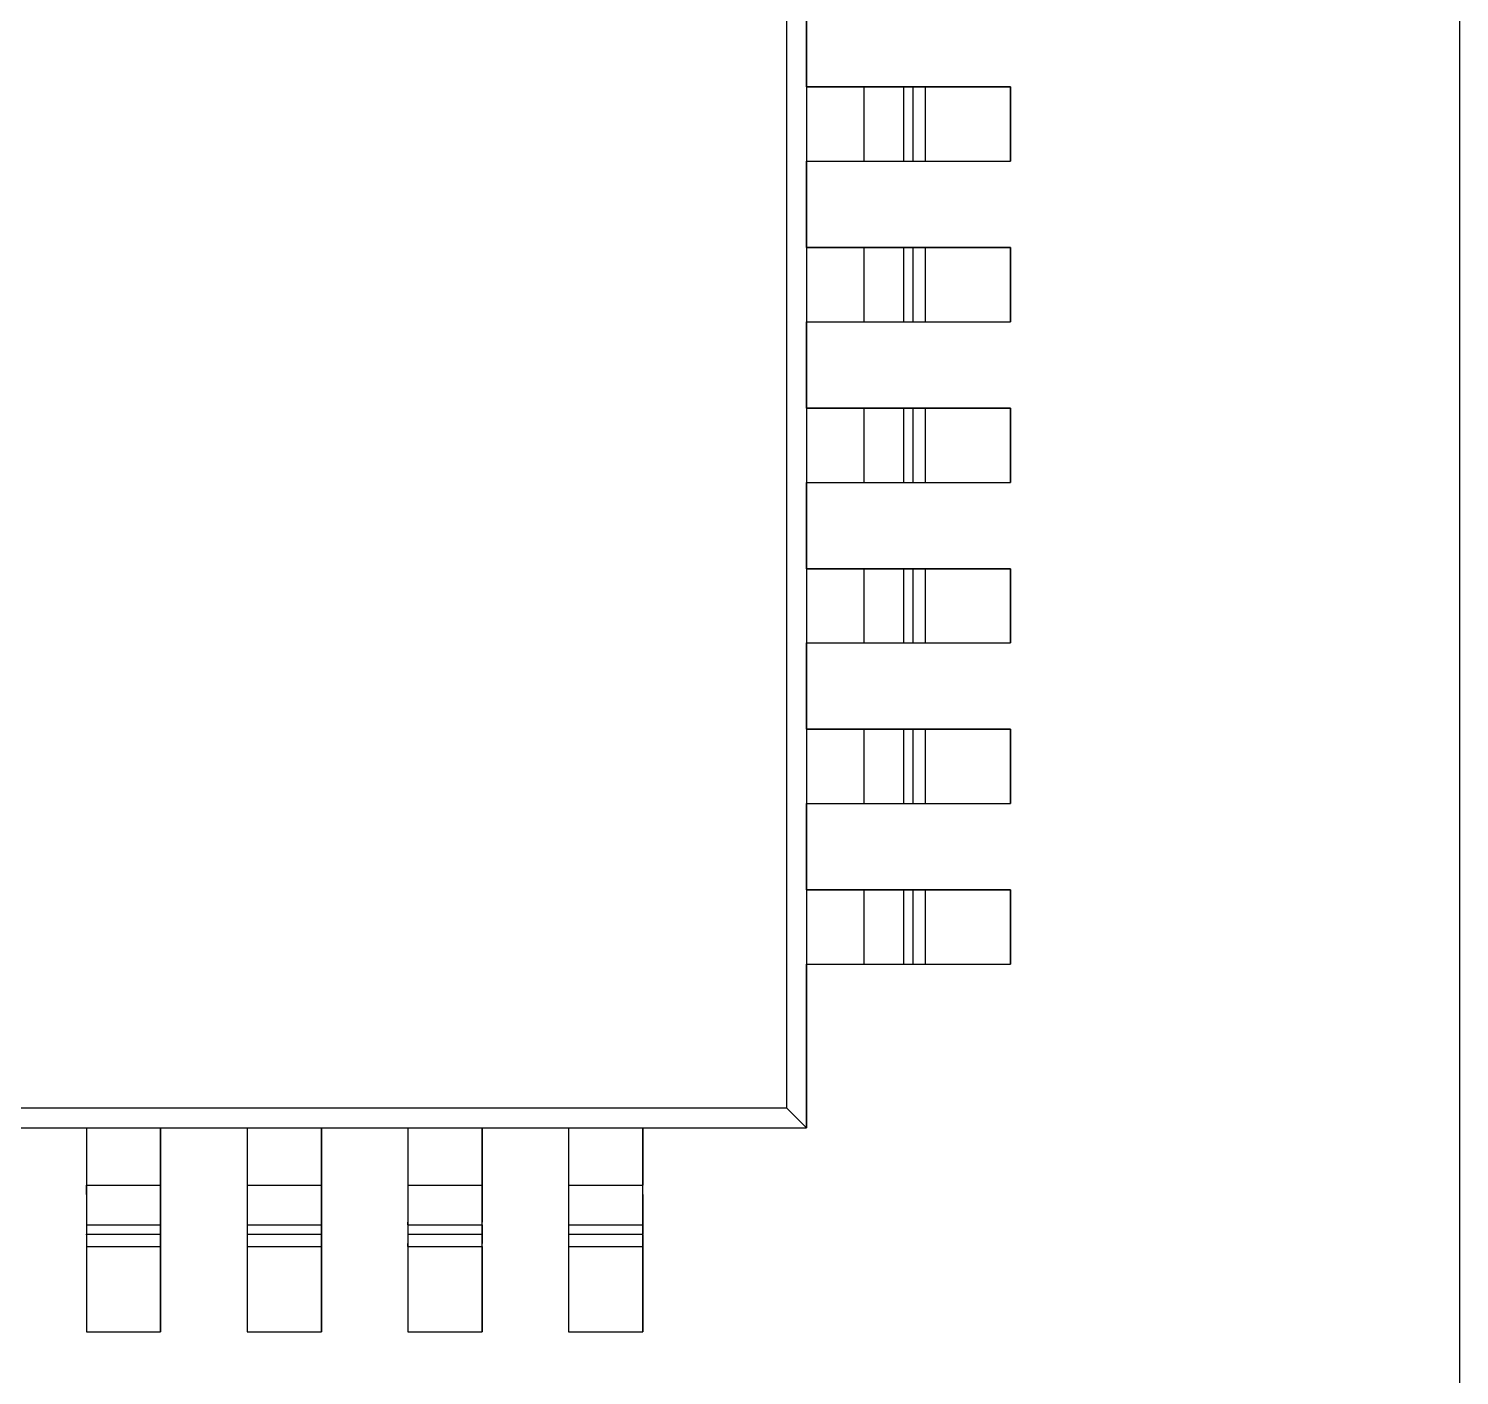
# Model space of a CAD drawing. Header units: inches. Extents: x 5 to 415, y -593 to 71.
# Drawn here: x 145.76 to 160, y -463.62 to -450.2 of the extents above; entities that cross this region are included whole.
import ezdxf

# ---------------------------------------------------------------- set-up
doc = ezdxf.new("R2010")
doc.units = ezdxf.units.IN
doc.header["$MEASUREMENT"] = 0

msp = doc.modelspace()

# ---------------------------------------------------------------- linework, layer by layer
at = {"color": 18, "true_color": 0x000000}
for p, q in [((160, -422), (160, -496)), ((153.5, -441.15), (153.5, -461.15)), ((153.3, -441.35), (153.3, -460.95)), ((153.5, -450.78), (153.5, -449.92)), ((155.532, -450.78), (153.5, -450.78)), ((153.5, -450.78), (153.5, -451.52)), ((153.5, -450.78), (154.07, -450.78)), ((154.07, -450.78), (154.164, -450.78)), ((154.07, -450.78), (154.07, -451.52)), ((154.164, -450.78), (154.252, -450.78)), ((154.252, -450.78), (154.33, -450.78)), ((154.33, -450.78), (154.394, -450.78)), ((154.394, -450.78), (154.44, -450.78)), ((154.44, -450.78), (154.466, -450.78)), ((154.466, -450.78), (154.558, -450.78)), ((154.466, -450.78), (154.466, -451.52)), ((154.558, -450.78), (154.566, -450.78)), ((154.558, -450.78), (154.558, -451.52)), ((154.566, -450.78), (154.58, -450.78)), ((154.58, -450.78), (154.598, -450.78)), ((154.598, -450.78), (154.622, -450.78)), ((154.622, -450.78), (154.65, -450.78)), ((154.65, -450.78), (154.68, -450.78)), ((154.68, -450.78), (155.532, -450.78)), ((154.68, -450.78), (154.68, -451.52)), ((155.532, -451.52), (155.532, -450.78)), ((155.532, -450.78), (155.532, -451.52)), ((153.5, -452.38), (153.5, -451.52)), ((153.5, -451.52), (155.532, -451.52)), ((153.5, -451.52), (154.07, -451.52)), ((154.07, -451.52), (154.164, -451.52)), ((154.164, -451.52), (154.252, -451.52)), ((154.252, -451.52), (154.33, -451.52)), ((154.33, -451.52), (154.394, -451.52)), ((154.394, -451.52), (154.44, -451.52)), ((154.44, -451.52), (154.466, -451.52)), ((154.466, -451.52), (154.558, -451.52)), ((154.558, -451.52), (154.566, -451.52)), ((154.566, -451.52), (154.58, -451.52)), ((154.58, -451.52), (154.598, -451.52)), ((154.598, -451.52), (154.622, -451.52)), ((154.622, -451.52), (154.65, -451.52)), ((154.65, -451.52), (154.68, -451.52)), ((154.68, -451.52), (155.532, -451.52)), ((155.532, -452.38), (153.5, -452.38)), ((153.5, -452.38), (153.5, -453.12)), ((153.5, -452.38), (154.07, -452.38)), ((154.07, -452.38), (154.164, -452.38)), ((154.07, -452.38), (154.07, -453.12)), ((154.164, -452.38), (154.252, -452.38)), ((154.252, -452.38), (154.33, -452.38)), ((154.33, -452.38), (154.394, -452.38)), ((154.394, -452.38), (154.44, -452.38)), ((154.44, -452.38), (154.466, -452.38)), ((154.466, -452.38), (154.558, -452.38)), ((154.466, -452.38), (154.466, -453.12)), ((154.558, -452.38), (154.566, -452.38)), ((154.558, -452.38), (154.558, -453.12)), ((154.566, -452.38), (154.58, -452.38)), ((154.58, -452.38), (154.598, -452.38)), ((154.598, -452.38), (154.622, -452.38)), ((154.622, -452.38), (154.65, -452.38)), ((154.65, -452.38), (154.68, -452.38)), ((154.68, -452.38), (155.532, -452.38)), ((154.68, -452.38), (154.68, -453.12)), ((155.532, -453.12), (155.532, -452.38)), ((155.532, -452.38), (155.532, -453.12)), ((153.5, -453.98), (153.5, -453.12)), ((153.5, -453.12), (155.532, -453.12)), ((153.5, -453.12), (154.07, -453.12)), ((154.07, -453.12), (154.164, -453.12)), ((154.164, -453.12), (154.252, -453.12)), ((154.252, -453.12), (154.33, -453.12)), ((154.33, -453.12), (154.394, -453.12)), ((154.394, -453.12), (154.44, -453.12)), ((154.44, -453.12), (154.466, -453.12)), ((154.466, -453.12), (154.558, -453.12)), ((154.558, -453.12), (154.566, -453.12)), ((154.566, -453.12), (154.58, -453.12)), ((154.58, -453.12), (154.598, -453.12)), ((154.598, -453.12), (154.622, -453.12)), ((154.622, -453.12), (154.65, -453.12)), ((154.65, -453.12), (154.68, -453.12)), ((154.68, -453.12), (155.532, -453.12)), ((155.532, -453.98), (153.5, -453.98)), ((153.5, -453.98), (153.5, -454.72)), ((153.5, -453.98), (154.07, -453.98)), ((154.07, -453.98), (154.164, -453.98)), ((154.07, -453.98), (154.07, -454.72)), ((154.164, -453.98), (154.252, -453.98)), ((154.252, -453.98), (154.33, -453.98)), ((154.33, -453.98), (154.394, -453.98)), ((154.394, -453.98), (154.44, -453.98)), ((154.44, -453.98), (154.466, -453.98)), ((154.466, -453.98), (154.558, -453.98)), ((154.466, -453.98), (154.466, -454.72)), ((154.558, -453.98), (154.566, -453.98)), ((154.558, -453.98), (154.558, -454.72)), ((154.566, -453.98), (154.58, -453.98)), ((154.58, -453.98), (154.598, -453.98)), ((154.598, -453.98), (154.622, -453.98)), ((154.622, -453.98), (154.65, -453.98)), ((154.65, -453.98), (154.68, -453.98)), ((154.68, -453.98), (155.532, -453.98)), ((154.68, -453.98), (154.68, -454.72)), ((155.532, -454.72), (155.532, -453.98)), ((155.532, -453.98), (155.532, -454.72)), ((153.5, -455.58), (153.5, -454.72)), ((153.5, -454.72), (155.532, -454.72)), ((153.5, -454.72), (154.07, -454.72)), ((154.07, -454.72), (154.164, -454.72)), ((154.164, -454.72), (154.252, -454.72)), ((154.252, -454.72), (154.33, -454.72)), ((154.33, -454.72), (154.394, -454.72)), ((154.394, -454.72), (154.44, -454.72)), ((154.44, -454.72), (154.466, -454.72)), ((154.466, -454.72), (154.558, -454.72)), ((154.558, -454.72), (154.566, -454.72)), ((154.566, -454.72), (154.58, -454.72)), ((154.58, -454.72), (154.598, -454.72)), ((154.598, -454.72), (154.622, -454.72)), ((154.622, -454.72), (154.65, -454.72)), ((154.65, -454.72), (154.68, -454.72)), ((154.68, -454.72), (155.532, -454.72)), ((155.532, -455.58), (153.5, -455.58)), ((153.5, -455.58), (153.5, -456.32)), ((153.5, -455.58), (154.07, -455.58)), ((154.07, -455.58), (154.164, -455.58)), ((154.07, -455.58), (154.07, -456.32)), ((154.164, -455.58), (154.252, -455.58)), ((154.252, -455.58), (154.33, -455.58)), ((154.33, -455.58), (154.394, -455.58)), ((154.394, -455.58), (154.44, -455.58)), ((154.44, -455.58), (154.466, -455.58)), ((154.466, -455.58), (154.558, -455.58)), ((154.466, -455.58), (154.466, -456.32)), ((154.558, -455.58), (154.566, -455.58)), ((154.558, -455.58), (154.558, -456.32)), ((154.566, -455.58), (154.58, -455.58)), ((154.58, -455.58), (154.598, -455.58)), ((154.598, -455.58), (154.622, -455.58)), ((154.622, -455.58), (154.65, -455.58)), ((154.65, -455.58), (154.68, -455.58)), ((154.68, -455.58), (155.532, -455.58)), ((154.68, -455.58), (154.68, -456.32)), ((155.532, -456.32), (155.532, -455.58)), ((155.532, -455.58), (155.532, -456.32)), ((153.5, -457.18), (153.5, -456.32)), ((153.5, -456.32), (155.532, -456.32)), ((153.5, -456.32), (154.07, -456.32)), ((154.07, -456.32), (154.164, -456.32)), ((154.164, -456.32), (154.252, -456.32)), ((154.252, -456.32), (154.33, -456.32)), ((154.33, -456.32), (154.394, -456.32)), ((154.394, -456.32), (154.44, -456.32)), ((154.44, -456.32), (154.466, -456.32)), ((154.466, -456.32), (154.558, -456.32)), ((154.558, -456.32), (154.566, -456.32)), ((154.566, -456.32), (154.58, -456.32)), ((154.58, -456.32), (154.598, -456.32)), ((154.598, -456.32), (154.622, -456.32)), ((154.622, -456.32), (154.65, -456.32)), ((154.65, -456.32), (154.68, -456.32)), ((154.68, -456.32), (155.532, -456.32)), ((155.532, -457.18), (153.5, -457.18)), ((153.5, -457.18), (153.5, -457.92)), ((153.5, -457.18), (154.07, -457.18)), ((154.07, -457.18), (154.164, -457.18)), ((154.07, -457.18), (154.07, -457.92)), ((154.164, -457.18), (154.252, -457.18)), ((154.252, -457.18), (154.33, -457.18)), ((154.33, -457.18), (154.394, -457.18)), ((154.394, -457.18), (154.44, -457.18)), ((154.44, -457.18), (154.466, -457.18)), ((154.466, -457.18), (154.558, -457.18)), ((154.466, -457.18), (154.466, -457.92)), ((154.558, -457.18), (154.566, -457.18)), ((154.558, -457.18), (154.558, -457.92)), ((154.566, -457.18), (154.58, -457.18)), ((154.58, -457.18), (154.598, -457.18)), ((154.598, -457.18), (154.622, -457.18)), ((154.622, -457.18), (154.65, -457.18)), ((154.65, -457.18), (154.68, -457.18)), ((154.68, -457.18), (155.532, -457.18)), ((154.68, -457.18), (154.68, -457.92)), ((155.532, -457.92), (155.532, -457.18)), ((155.532, -457.18), (155.532, -457.92)), ((153.5, -458.78), (153.5, -457.92)), ((153.5, -457.92), (155.532, -457.92)), ((153.5, -457.92), (154.07, -457.92)), ((154.07, -457.92), (154.164, -457.92)), ((154.164, -457.92), (154.252, -457.92)), ((154.252, -457.92), (154.33, -457.92)), ((154.33, -457.92), (154.394, -457.92)), ((154.394, -457.92), (154.44, -457.92)), ((154.44, -457.92), (154.466, -457.92)), ((154.466, -457.92), (154.558, -457.92)), ((154.558, -457.92), (154.566, -457.92)), ((154.566, -457.92), (154.58, -457.92)), ((154.58, -457.92), (154.598, -457.92)), ((154.598, -457.92), (154.622, -457.92)), ((154.622, -457.92), (154.65, -457.92)), ((154.65, -457.92), (154.68, -457.92)), ((154.68, -457.92), (155.532, -457.92)), ((155.532, -458.78), (153.5, -458.78)), ((153.5, -458.78), (153.5, -459.52)), ((153.5, -458.78), (154.07, -458.78)), ((154.07, -458.78), (154.164, -458.78)), ((154.07, -458.78), (154.07, -459.52)), ((154.164, -458.78), (154.252, -458.78)), ((154.252, -458.78), (154.33, -458.78)), ((154.33, -458.78), (154.394, -458.78)), ((154.394, -458.78), (154.44, -458.78)), ((154.44, -458.78), (154.466, -458.78)), ((154.466, -458.78), (154.558, -458.78)), ((154.466, -458.78), (154.466, -459.52)), ((154.558, -458.78), (154.566, -458.78)), ((154.558, -458.78), (154.558, -459.52)), ((154.566, -458.78), (154.58, -458.78)), ((154.58, -458.78), (154.598, -458.78)), ((154.598, -458.78), (154.622, -458.78)), ((154.622, -458.78), (154.65, -458.78)), ((154.65, -458.78), (154.68, -458.78)), ((154.68, -458.78), (155.532, -458.78)), ((154.68, -458.78), (154.68, -459.52)), ((155.532, -459.52), (155.532, -458.78)), ((155.532, -458.78), (155.532, -459.52)), ((153.5, -461.15), (153.5, -459.52)), ((153.5, -459.52), (155.532, -459.52)), ((153.5, -459.52), (154.07, -459.52)), ((154.07, -459.52), (154.164, -459.52)), ((154.164, -459.52), (154.252, -459.52)), ((154.252, -459.52), (154.33, -459.52)), ((154.33, -459.52), (154.394, -459.52)), ((154.394, -459.52), (154.44, -459.52)), ((154.44, -459.52), (154.466, -459.52)), ((154.466, -459.52), (154.558, -459.52)), ((154.558, -459.52), (154.566, -459.52)), ((154.566, -459.52), (154.58, -459.52)), ((154.58, -459.52), (154.598, -459.52)), ((154.598, -459.52), (154.622, -459.52)), ((154.622, -459.52), (154.65, -459.52)), ((154.65, -459.52), (154.68, -459.52)), ((154.68, -459.52), (155.532, -459.52)), ((133.7, -460.95), (153.3, -460.95)), ((153.3, -460.95), (153.5, -461.15)), ((133.5, -461.15), (153.5, -461.15)), ((145.47, -461.15), (146.33, -461.15)), ((146.33, -461.15), (146.33, -463.182)), ((146.33, -461.15), (147.07, -461.15)), ((146.33, -461.15), (146.33, -461.72)), ((147.07, -463.182), (147.07, -461.15)), ((147.07, -461.15), (147.93, -461.15)), ((147.07, -461.15), (147.07, -461.72)), ((147.93, -461.15), (147.93, -463.182)), ((147.93, -461.15), (148.67, -461.15)), ((147.93, -461.15), (147.93, -461.72)), ((148.67, -463.182), (148.67, -461.15)), ((148.67, -461.15), (149.53, -461.15)), ((148.67, -461.15), (148.67, -461.72)), ((149.53, -461.15), (149.53, -463.182)), ((149.53, -461.15), (150.27, -461.15)), ((149.53, -461.15), (149.53, -461.72)), ((150.27, -463.182), (150.27, -461.15)), ((150.27, -461.15), (151.13, -461.15)), ((150.27, -461.15), (150.27, -461.72)), ((151.13, -461.15), (151.13, -463.182)), ((151.13, -461.15), (151.87, -461.15)), ((151.13, -461.15), (151.13, -461.72)), ((151.87, -463.182), (151.87, -461.15)), ((151.87, -461.15), (153.5, -461.15)), ((151.87, -461.15), (151.87, -461.72)), ((146.33, -461.814), (146.33, -461.72)), ((146.33, -461.72), (147.07, -461.72)), ((147.07, -461.72), (147.07, -461.814)), ((147.93, -461.72), (147.93, -461.814)), ((147.93, -461.72), (148.67, -461.72)), ((148.67, -461.72), (148.67, -461.814)), ((149.53, -461.72), (149.53, -461.814)), ((149.53, -461.72), (150.27, -461.72)), ((150.27, -461.72), (150.27, -461.814)), ((151.13, -461.72), (151.13, -461.814)), ((151.13, -461.72), (151.87, -461.72)), ((151.87, -461.814), (151.87, -461.72)), ((146.33, -461.814), (146.33, -461.902)), ((146.33, -461.902), (146.33, -461.98)), ((147.07, -461.814), (147.07, -461.902)), ((147.07, -461.902), (147.07, -461.98)), ((147.93, -461.814), (147.93, -461.902)), ((147.93, -461.902), (147.93, -461.98)), ((148.67, -461.814), (148.67, -461.902)), ((148.67, -461.902), (148.67, -461.98)), ((149.53, -461.814), (149.53, -461.902)), ((149.53, -461.902), (149.53, -461.98)), ((150.27, -461.814), (150.27, -461.902)), ((150.27, -461.902), (150.27, -461.98)), ((151.13, -461.814), (151.13, -461.902)), ((151.13, -461.902), (151.13, -461.98)), ((151.87, -461.814), (151.87, -461.902)), ((151.87, -461.902), (151.87, -461.98)), ((146.33, -461.98), (146.33, -462.044)), ((146.33, -462.044), (146.33, -462.09)), ((146.33, -462.09), (146.33, -462.116)), ((147.07, -461.98), (147.07, -462.044)), ((147.07, -462.044), (147.07, -462.09)), ((147.07, -462.09), (147.07, -462.116)), ((147.93, -461.98), (147.93, -462.044)), ((147.93, -462.044), (147.93, -462.09)), ((147.93, -462.09), (147.93, -462.116)), ((148.67, -461.98), (148.67, -462.044)), ((148.67, -462.044), (148.67, -462.09)), ((148.67, -462.09), (148.67, -462.116)), ((149.53, -461.98), (149.53, -462.044)), ((149.53, -462.044), (149.53, -462.09)), ((149.53, -462.116), (149.53, -462.09)), ((150.27, -461.98), (150.27, -462.044)), ((150.27, -462.044), (150.27, -462.09)), ((150.27, -462.116), (150.27, -462.09)), ((151.13, -461.98), (151.13, -462.044)), ((151.13, -462.044), (151.13, -462.09)), ((151.13, -462.09), (151.13, -462.116)), ((151.87, -461.98), (151.87, -462.044)), ((151.87, -462.044), (151.87, -462.09)), ((151.87, -462.09), (151.87, -462.116)), ((146.33, -462.116), (146.33, -462.208)), ((146.33, -462.116), (147.07, -462.116)), ((146.33, -462.216), (146.33, -462.208)), ((146.33, -462.208), (147.07, -462.208)), ((146.33, -462.216), (146.33, -462.23)), ((146.33, -462.23), (146.33, -462.25)), ((147.07, -462.116), (147.07, -462.208)), ((147.07, -462.208), (147.07, -462.216)), ((147.07, -462.216), (147.07, -462.23)), ((147.07, -462.23), (147.07, -462.25)), ((147.93, -462.116), (147.93, -462.208)), ((147.93, -462.116), (148.67, -462.116)), ((147.93, -462.208), (147.93, -462.216)), ((147.93, -462.208), (148.67, -462.208)), ((147.93, -462.216), (147.93, -462.23)), ((147.93, -462.23), (147.93, -462.25)), ((148.67, -462.116), (148.67, -462.208)), ((148.67, -462.208), (148.67, -462.216)), ((148.67, -462.216), (148.67, -462.23)), ((148.67, -462.23), (148.67, -462.25)), ((149.53, -462.116), (149.53, -462.208)), ((149.53, -462.116), (150.27, -462.116)), ((149.53, -462.208), (149.53, -462.216)), ((149.53, -462.208), (150.27, -462.208)), ((149.53, -462.216), (149.53, -462.23)), ((149.53, -462.23), (149.53, -462.25)), ((150.27, -462.116), (150.27, -462.208)), ((150.27, -462.208), (150.27, -462.216)), ((150.27, -462.216), (150.27, -462.23)), ((150.27, -462.23), (150.27, -462.25)), ((151.13, -462.116), (151.13, -462.208)), ((151.13, -462.116), (151.87, -462.116)), ((151.13, -462.208), (151.13, -462.216)), ((151.13, -462.208), (151.87, -462.208)), ((151.13, -462.216), (151.13, -462.23)), ((151.13, -462.23), (151.13, -462.25)), ((151.87, -462.116), (151.87, -462.208)), ((151.87, -462.216), (151.87, -462.208)), ((151.87, -462.216), (151.87, -462.23)), ((151.87, -462.23), (151.87, -462.25)), ((146.33, -462.25), (146.33, -462.272)), ((146.33, -462.272), (146.33, -462.3)), ((146.33, -462.3), (146.33, -462.33)), ((146.33, -462.33), (146.33, -463.182)), ((146.33, -462.33), (147.07, -462.33)), ((147.07, -462.25), (147.07, -462.272)), ((147.07, -462.272), (147.07, -462.3)), ((147.07, -462.3), (147.07, -462.33)), ((147.07, -462.33), (147.07, -463.182)), ((147.93, -462.25), (147.93, -462.272)), ((147.93, -462.272), (147.93, -462.3)), ((147.93, -462.3), (147.93, -462.33)), ((147.93, -462.33), (147.93, -463.182)), ((147.93, -462.33), (148.67, -462.33)), ((148.67, -462.25), (148.67, -462.272)), ((148.67, -462.272), (148.67, -462.3)), ((148.67, -462.3), (148.67, -462.33)), ((148.67, -462.33), (148.67, -463.182)), ((149.53, -462.25), (149.53, -462.272)), ((149.53, -462.272), (149.53, -462.3)), ((149.53, -462.33), (149.53, -462.3)), ((149.53, -462.33), (149.53, -463.182)), ((149.53, -462.33), (150.27, -462.33)), ((150.27, -462.25), (150.27, -462.272)), ((150.27, -462.272), (150.27, -462.3)), ((150.27, -462.33), (150.27, -462.3)), ((150.27, -462.33), (150.27, -463.182)), ((151.13, -462.25), (151.13, -462.272)), ((151.13, -462.272), (151.13, -462.3)), ((151.13, -462.3), (151.13, -462.33)), ((151.13, -462.33), (151.13, -463.182)), ((151.13, -462.33), (151.87, -462.33)), ((151.87, -462.25), (151.87, -462.272)), ((151.87, -462.272), (151.87, -462.3)), ((151.87, -462.3), (151.87, -462.33)), ((151.87, -462.33), (151.87, -463.182)), ((146.33, -463.182), (147.07, -463.182)), ((146.33, -463.182), (147.07, -463.182)), ((147.93, -463.182), (148.67, -463.182)), ((147.93, -463.182), (148.67, -463.182)), ((149.53, -463.182), (150.27, -463.182)), ((149.53, -463.182), (150.27, -463.182)), ((151.13, -463.182), (151.87, -463.182)), ((151.13, -463.182), (151.87, -463.182))]:
    msp.add_line(p, q, dxfattribs=at)
at = {"color": 7, "true_color": 0xffffff}
for p, q in [((153.5, -441.15), (153.5, -461.15)), ((153.3, -441.35), (153.3, -460.95)), ((153.5, -450.78), (153.5, -449.92)), ((155.532, -450.78), (153.5, -450.78)), ((153.5, -450.78), (153.5, -451.52)), ((153.5, -450.78), (154.07, -450.78)), ((154.07, -450.78), (154.164, -450.78)), ((154.07, -450.78), (154.07, -451.52)), ((154.164, -450.78), (154.252, -450.78)), ((154.252, -450.78), (154.33, -450.78)), ((154.33, -450.78), (154.394, -450.78)), ((154.394, -450.78), (154.44, -450.78)), ((154.44, -450.78), (154.466, -450.78)), ((154.466, -450.78), (154.558, -450.78)), ((154.466, -450.78), (154.466, -451.52)), ((154.558, -450.78), (154.566, -450.78)), ((154.558, -450.78), (154.558, -451.52)), ((154.566, -450.78), (154.58, -450.78)), ((154.58, -450.78), (154.598, -450.78)), ((154.598, -450.78), (154.622, -450.78)), ((154.622, -450.78), (154.65, -450.78)), ((154.65, -450.78), (154.68, -450.78)), ((154.68, -450.78), (155.532, -450.78)), ((154.68, -450.78), (154.68, -451.52)), ((155.532, -451.52), (155.532, -450.78)), ((155.532, -450.78), (155.532, -451.52)), ((153.5, -452.38), (153.5, -451.52)), ((153.5, -451.52), (155.532, -451.52)), ((153.5, -451.52), (154.07, -451.52)), ((154.07, -451.52), (154.164, -451.52)), ((154.164, -451.52), (154.252, -451.52)), ((154.252, -451.52), (154.33, -451.52)), ((154.33, -451.52), (154.394, -451.52)), ((154.394, -451.52), (154.44, -451.52)), ((154.44, -451.52), (154.466, -451.52)), ((154.466, -451.52), (154.558, -451.52)), ((154.558, -451.52), (154.566, -451.52)), ((154.566, -451.52), (154.58, -451.52)), ((154.58, -451.52), (154.598, -451.52)), ((154.598, -451.52), (154.622, -451.52)), ((154.622, -451.52), (154.65, -451.52)), ((154.65, -451.52), (154.68, -451.52)), ((154.68, -451.52), (155.532, -451.52)), ((155.532, -452.38), (153.5, -452.38)), ((153.5, -452.38), (153.5, -453.12)), ((153.5, -452.38), (154.07, -452.38)), ((154.07, -452.38), (154.164, -452.38)), ((154.07, -452.38), (154.07, -453.12)), ((154.164, -452.38), (154.252, -452.38)), ((154.252, -452.38), (154.33, -452.38)), ((154.33, -452.38), (154.394, -452.38)), ((154.394, -452.38), (154.44, -452.38)), ((154.44, -452.38), (154.466, -452.38)), ((154.466, -452.38), (154.558, -452.38)), ((154.466, -452.38), (154.466, -453.12)), ((154.558, -452.38), (154.566, -452.38)), ((154.558, -452.38), (154.558, -453.12)), ((154.566, -452.38), (154.58, -452.38)), ((154.58, -452.38), (154.598, -452.38)), ((154.598, -452.38), (154.622, -452.38)), ((154.622, -452.38), (154.65, -452.38)), ((154.65, -452.38), (154.68, -452.38)), ((154.68, -452.38), (155.532, -452.38)), ((154.68, -452.38), (154.68, -453.12)), ((155.532, -453.12), (155.532, -452.38)), ((155.532, -452.38), (155.532, -453.12)), ((153.5, -453.98), (153.5, -453.12)), ((153.5, -453.12), (155.532, -453.12)), ((153.5, -453.12), (154.07, -453.12)), ((154.07, -453.12), (154.164, -453.12)), ((154.164, -453.12), (154.252, -453.12)), ((154.252, -453.12), (154.33, -453.12)), ((154.33, -453.12), (154.394, -453.12)), ((154.394, -453.12), (154.44, -453.12)), ((154.44, -453.12), (154.466, -453.12)), ((154.466, -453.12), (154.558, -453.12)), ((154.558, -453.12), (154.566, -453.12)), ((154.566, -453.12), (154.58, -453.12)), ((154.58, -453.12), (154.598, -453.12)), ((154.598, -453.12), (154.622, -453.12)), ((154.622, -453.12), (154.65, -453.12)), ((154.65, -453.12), (154.68, -453.12)), ((154.68, -453.12), (155.532, -453.12)), ((155.532, -453.98), (153.5, -453.98)), ((153.5, -453.98), (153.5, -454.72)), ((153.5, -453.98), (154.07, -453.98)), ((154.07, -453.98), (154.164, -453.98)), ((154.07, -453.98), (154.07, -454.72)), ((154.164, -453.98), (154.252, -453.98)), ((154.252, -453.98), (154.33, -453.98)), ((154.33, -453.98), (154.394, -453.98)), ((154.394, -453.98), (154.44, -453.98)), ((154.44, -453.98), (154.466, -453.98)), ((154.466, -453.98), (154.558, -453.98)), ((154.466, -453.98), (154.466, -454.72)), ((154.558, -453.98), (154.566, -453.98)), ((154.558, -453.98), (154.558, -454.72)), ((154.566, -453.98), (154.58, -453.98)), ((154.58, -453.98), (154.598, -453.98)), ((154.598, -453.98), (154.622, -453.98)), ((154.622, -453.98), (154.65, -453.98)), ((154.65, -453.98), (154.68, -453.98)), ((154.68, -453.98), (155.532, -453.98)), ((154.68, -453.98), (154.68, -454.72)), ((155.532, -454.72), (155.532, -453.98)), ((155.532, -453.98), (155.532, -454.72)), ((153.5, -455.58), (153.5, -454.72)), ((153.5, -454.72), (155.532, -454.72)), ((153.5, -454.72), (154.07, -454.72)), ((154.07, -454.72), (154.164, -454.72)), ((154.164, -454.72), (154.252, -454.72)), ((154.252, -454.72), (154.33, -454.72)), ((154.33, -454.72), (154.394, -454.72)), ((154.394, -454.72), (154.44, -454.72)), ((154.44, -454.72), (154.466, -454.72)), ((154.466, -454.72), (154.558, -454.72)), ((154.558, -454.72), (154.566, -454.72)), ((154.566, -454.72), (154.58, -454.72)), ((154.58, -454.72), (154.598, -454.72)), ((154.598, -454.72), (154.622, -454.72)), ((154.622, -454.72), (154.65, -454.72)), ((154.65, -454.72), (154.68, -454.72)), ((154.68, -454.72), (155.532, -454.72)), ((155.532, -455.58), (153.5, -455.58)), ((153.5, -455.58), (153.5, -456.32)), ((153.5, -455.58), (154.07, -455.58)), ((154.07, -455.58), (154.164, -455.58)), ((154.07, -455.58), (154.07, -456.32)), ((154.164, -455.58), (154.252, -455.58)), ((154.252, -455.58), (154.33, -455.58)), ((154.33, -455.58), (154.394, -455.58)), ((154.394, -455.58), (154.44, -455.58)), ((154.44, -455.58), (154.466, -455.58)), ((154.466, -455.58), (154.558, -455.58)), ((154.466, -455.58), (154.466, -456.32)), ((154.558, -455.58), (154.566, -455.58)), ((154.558, -455.58), (154.558, -456.32)), ((154.566, -455.58), (154.58, -455.58)), ((154.58, -455.58), (154.598, -455.58)), ((154.598, -455.58), (154.622, -455.58)), ((154.622, -455.58), (154.65, -455.58)), ((154.65, -455.58), (154.68, -455.58)), ((154.68, -455.58), (155.532, -455.58)), ((154.68, -455.58), (154.68, -456.32)), ((155.532, -456.32), (155.532, -455.58)), ((155.532, -455.58), (155.532, -456.32)), ((153.5, -457.18), (153.5, -456.32)), ((153.5, -456.32), (155.532, -456.32)), ((153.5, -456.32), (154.07, -456.32)), ((154.07, -456.32), (154.164, -456.32)), ((154.164, -456.32), (154.252, -456.32)), ((154.252, -456.32), (154.33, -456.32)), ((154.33, -456.32), (154.394, -456.32)), ((154.394, -456.32), (154.44, -456.32)), ((154.44, -456.32), (154.466, -456.32)), ((154.466, -456.32), (154.558, -456.32)), ((154.558, -456.32), (154.566, -456.32)), ((154.566, -456.32), (154.58, -456.32)), ((154.58, -456.32), (154.598, -456.32)), ((154.598, -456.32), (154.622, -456.32)), ((154.622, -456.32), (154.65, -456.32)), ((154.65, -456.32), (154.68, -456.32)), ((154.68, -456.32), (155.532, -456.32)), ((155.532, -457.18), (153.5, -457.18)), ((153.5, -457.18), (153.5, -457.92)), ((153.5, -457.18), (154.07, -457.18)), ((154.07, -457.18), (154.164, -457.18)), ((154.07, -457.18), (154.07, -457.92)), ((154.164, -457.18), (154.252, -457.18)), ((154.252, -457.18), (154.33, -457.18)), ((154.33, -457.18), (154.394, -457.18)), ((154.394, -457.18), (154.44, -457.18)), ((154.44, -457.18), (154.466, -457.18)), ((154.466, -457.18), (154.558, -457.18)), ((154.466, -457.18), (154.466, -457.92)), ((154.558, -457.18), (154.566, -457.18)), ((154.558, -457.18), (154.558, -457.92)), ((154.566, -457.18), (154.58, -457.18)), ((154.58, -457.18), (154.598, -457.18)), ((154.598, -457.18), (154.622, -457.18)), ((154.622, -457.18), (154.65, -457.18)), ((154.65, -457.18), (154.68, -457.18)), ((154.68, -457.18), (155.532, -457.18)), ((154.68, -457.18), (154.68, -457.92)), ((155.532, -457.92), (155.532, -457.18)), ((155.532, -457.18), (155.532, -457.92)), ((153.5, -458.78), (153.5, -457.92)), ((153.5, -457.92), (155.532, -457.92)), ((153.5, -457.92), (154.07, -457.92)), ((154.07, -457.92), (154.164, -457.92)), ((154.164, -457.92), (154.252, -457.92)), ((154.252, -457.92), (154.33, -457.92)), ((154.33, -457.92), (154.394, -457.92)), ((154.394, -457.92), (154.44, -457.92)), ((154.44, -457.92), (154.466, -457.92)), ((154.466, -457.92), (154.558, -457.92)), ((154.558, -457.92), (154.566, -457.92)), ((154.566, -457.92), (154.58, -457.92)), ((154.58, -457.92), (154.598, -457.92)), ((154.598, -457.92), (154.622, -457.92)), ((154.622, -457.92), (154.65, -457.92)), ((154.65, -457.92), (154.68, -457.92)), ((154.68, -457.92), (155.532, -457.92)), ((155.532, -458.78), (153.5, -458.78)), ((153.5, -458.78), (153.5, -459.52)), ((153.5, -458.78), (154.07, -458.78)), ((154.07, -458.78), (154.164, -458.78)), ((154.07, -458.78), (154.07, -459.52)), ((154.164, -458.78), (154.252, -458.78)), ((154.252, -458.78), (154.33, -458.78)), ((154.33, -458.78), (154.394, -458.78)), ((154.394, -458.78), (154.44, -458.78)), ((154.44, -458.78), (154.466, -458.78)), ((154.466, -458.78), (154.558, -458.78)), ((154.466, -458.78), (154.466, -459.52)), ((154.558, -458.78), (154.566, -458.78)), ((154.558, -458.78), (154.558, -459.52)), ((154.566, -458.78), (154.58, -458.78)), ((154.58, -458.78), (154.598, -458.78)), ((154.598, -458.78), (154.622, -458.78)), ((154.622, -458.78), (154.65, -458.78)), ((154.65, -458.78), (154.68, -458.78)), ((154.68, -458.78), (155.532, -458.78)), ((154.68, -458.78), (154.68, -459.52)), ((155.532, -459.52), (155.532, -458.78)), ((155.532, -458.78), (155.532, -459.52)), ((153.5, -461.15), (153.5, -459.52)), ((153.5, -459.52), (155.532, -459.52)), ((153.5, -459.52), (154.07, -459.52)), ((154.07, -459.52), (154.164, -459.52)), ((154.164, -459.52), (154.252, -459.52)), ((154.252, -459.52), (154.33, -459.52)), ((154.33, -459.52), (154.394, -459.52)), ((154.394, -459.52), (154.44, -459.52)), ((154.44, -459.52), (154.466, -459.52)), ((154.466, -459.52), (154.558, -459.52)), ((154.558, -459.52), (154.566, -459.52)), ((154.566, -459.52), (154.58, -459.52)), ((154.58, -459.52), (154.598, -459.52)), ((154.598, -459.52), (154.622, -459.52)), ((154.622, -459.52), (154.65, -459.52)), ((154.65, -459.52), (154.68, -459.52)), ((154.68, -459.52), (155.532, -459.52)), ((133.7, -460.95), (153.3, -460.95)), ((153.3, -460.95), (153.5, -461.15)), ((133.5, -461.15), (153.5, -461.15)), ((145.47, -461.15), (146.33, -461.15)), ((146.33, -461.15), (146.33, -463.182)), ((146.33, -461.15), (147.07, -461.15)), ((146.33, -461.15), (146.33, -461.72)), ((147.07, -463.182), (147.07, -461.15)), ((147.07, -461.15), (147.93, -461.15)), ((147.07, -461.15), (147.07, -461.72)), ((147.93, -461.15), (147.93, -463.182)), ((147.93, -461.15), (148.67, -461.15)), ((147.93, -461.15), (147.93, -461.72)), ((148.67, -463.182), (148.67, -461.15)), ((148.67, -461.15), (149.53, -461.15)), ((148.67, -461.15), (148.67, -461.72)), ((149.53, -461.15), (149.53, -463.182)), ((149.53, -461.15), (150.27, -461.15)), ((149.53, -461.15), (149.53, -461.72)), ((150.27, -463.182), (150.27, -461.15)), ((150.27, -461.15), (151.13, -461.15)), ((150.27, -461.15), (150.27, -461.72)), ((151.13, -461.15), (151.13, -463.182)), ((151.13, -461.15), (151.87, -461.15)), ((151.13, -461.15), (151.13, -461.72)), ((151.87, -463.182), (151.87, -461.15)), ((151.87, -461.15), (153.5, -461.15)), ((151.87, -461.15), (151.87, -461.72)), ((146.33, -461.814), (146.33, -461.72)), ((146.33, -461.72), (147.07, -461.72)), ((147.07, -461.72), (147.07, -461.814)), ((147.93, -461.72), (147.93, -461.814)), ((147.93, -461.72), (148.67, -461.72)), ((148.67, -461.72), (148.67, -461.814)), ((149.53, -461.72), (149.53, -461.814)), ((149.53, -461.72), (150.27, -461.72)), ((150.27, -461.72), (150.27, -461.814)), ((151.13, -461.72), (151.13, -461.814)), ((151.13, -461.72), (151.87, -461.72)), ((151.87, -461.814), (151.87, -461.72)), ((146.33, -461.814), (146.33, -461.902)), ((146.33, -461.902), (146.33, -461.98)), ((147.07, -461.814), (147.07, -461.902)), ((147.07, -461.902), (147.07, -461.98)), ((147.93, -461.814), (147.93, -461.902)), ((147.93, -461.902), (147.93, -461.98)), ((148.67, -461.814), (148.67, -461.902)), ((148.67, -461.902), (148.67, -461.98)), ((149.53, -461.814), (149.53, -461.902)), ((149.53, -461.902), (149.53, -461.98)), ((150.27, -461.814), (150.27, -461.902)), ((150.27, -461.902), (150.27, -461.98)), ((151.13, -461.814), (151.13, -461.902)), ((151.13, -461.902), (151.13, -461.98)), ((151.87, -461.814), (151.87, -461.902)), ((151.87, -461.902), (151.87, -461.98)), ((146.33, -461.98), (146.33, -462.044)), ((146.33, -462.044), (146.33, -462.09)), ((146.33, -462.09), (146.33, -462.116)), ((147.07, -461.98), (147.07, -462.044)), ((147.07, -462.044), (147.07, -462.09)), ((147.07, -462.09), (147.07, -462.116)), ((147.93, -461.98), (147.93, -462.044)), ((147.93, -462.044), (147.93, -462.09)), ((147.93, -462.09), (147.93, -462.116)), ((148.67, -461.98), (148.67, -462.044)), ((148.67, -462.044), (148.67, -462.09)), ((148.67, -462.09), (148.67, -462.116)), ((149.53, -461.98), (149.53, -462.044)), ((149.53, -462.044), (149.53, -462.09)), ((149.53, -462.116), (149.53, -462.09)), ((150.27, -461.98), (150.27, -462.044)), ((150.27, -462.044), (150.27, -462.09)), ((150.27, -462.116), (150.27, -462.09)), ((151.13, -461.98), (151.13, -462.044)), ((151.13, -462.044), (151.13, -462.09)), ((151.13, -462.09), (151.13, -462.116)), ((151.87, -461.98), (151.87, -462.044)), ((151.87, -462.044), (151.87, -462.09)), ((151.87, -462.09), (151.87, -462.116)), ((146.33, -462.116), (146.33, -462.208)), ((146.33, -462.116), (147.07, -462.116)), ((146.33, -462.216), (146.33, -462.208)), ((146.33, -462.208), (147.07, -462.208)), ((146.33, -462.216), (146.33, -462.23)), ((146.33, -462.23), (146.33, -462.25)), ((147.07, -462.116), (147.07, -462.208)), ((147.07, -462.208), (147.07, -462.216)), ((147.07, -462.216), (147.07, -462.23)), ((147.07, -462.23), (147.07, -462.25)), ((147.93, -462.116), (147.93, -462.208)), ((147.93, -462.116), (148.67, -462.116)), ((147.93, -462.208), (147.93, -462.216)), ((147.93, -462.208), (148.67, -462.208)), ((147.93, -462.216), (147.93, -462.23)), ((147.93, -462.23), (147.93, -462.25)), ((148.67, -462.116), (148.67, -462.208)), ((148.67, -462.208), (148.67, -462.216)), ((148.67, -462.216), (148.67, -462.23)), ((148.67, -462.23), (148.67, -462.25)), ((149.53, -462.116), (149.53, -462.208)), ((149.53, -462.116), (150.27, -462.116)), ((149.53, -462.208), (149.53, -462.216)), ((149.53, -462.208), (150.27, -462.208)), ((149.53, -462.216), (149.53, -462.23)), ((149.53, -462.23), (149.53, -462.25)), ((150.27, -462.116), (150.27, -462.208)), ((150.27, -462.208), (150.27, -462.216)), ((150.27, -462.216), (150.27, -462.23)), ((150.27, -462.23), (150.27, -462.25)), ((151.13, -462.116), (151.13, -462.208)), ((151.13, -462.116), (151.87, -462.116)), ((151.13, -462.208), (151.13, -462.216)), ((151.13, -462.208), (151.87, -462.208)), ((151.13, -462.216), (151.13, -462.23)), ((151.13, -462.23), (151.13, -462.25)), ((151.87, -462.116), (151.87, -462.208)), ((151.87, -462.216), (151.87, -462.208)), ((151.87, -462.216), (151.87, -462.23)), ((151.87, -462.23), (151.87, -462.25)), ((146.33, -462.25), (146.33, -462.272)), ((146.33, -462.272), (146.33, -462.3)), ((146.33, -462.3), (146.33, -462.33)), ((146.33, -462.33), (146.33, -463.182)), ((146.33, -462.33), (147.07, -462.33)), ((147.07, -462.25), (147.07, -462.272)), ((147.07, -462.272), (147.07, -462.3)), ((147.07, -462.3), (147.07, -462.33)), ((147.07, -462.33), (147.07, -463.182)), ((147.93, -462.25), (147.93, -462.272)), ((147.93, -462.272), (147.93, -462.3)), ((147.93, -462.3), (147.93, -462.33)), ((147.93, -462.33), (147.93, -463.182)), ((147.93, -462.33), (148.67, -462.33)), ((148.67, -462.25), (148.67, -462.272)), ((148.67, -462.272), (148.67, -462.3)), ((148.67, -462.3), (148.67, -462.33)), ((148.67, -462.33), (148.67, -463.182)), ((149.53, -462.25), (149.53, -462.272)), ((149.53, -462.272), (149.53, -462.3)), ((149.53, -462.33), (149.53, -462.3)), ((149.53, -462.33), (149.53, -463.182)), ((149.53, -462.33), (150.27, -462.33)), ((150.27, -462.25), (150.27, -462.272)), ((150.27, -462.272), (150.27, -462.3)), ((150.27, -462.33), (150.27, -462.3)), ((150.27, -462.33), (150.27, -463.182)), ((151.13, -462.25), (151.13, -462.272)), ((151.13, -462.272), (151.13, -462.3)), ((151.13, -462.3), (151.13, -462.33)), ((151.13, -462.33), (151.13, -463.182)), ((151.13, -462.33), (151.87, -462.33)), ((151.87, -462.25), (151.87, -462.272)), ((151.87, -462.272), (151.87, -462.3)), ((151.87, -462.3), (151.87, -462.33)), ((151.87, -462.33), (151.87, -463.182)), ((146.33, -463.182), (147.07, -463.182)), ((146.33, -463.182), (147.07, -463.182)), ((147.93, -463.182), (148.67, -463.182)), ((147.93, -463.182), (148.67, -463.182)), ((149.53, -463.182), (150.27, -463.182)), ((149.53, -463.182), (150.27, -463.182)), ((151.13, -463.182), (151.87, -463.182)), ((151.13, -463.182), (151.87, -463.182))]:
    msp.add_line(p, q, dxfattribs=at)

doc.saveas('drawing.dxf')
